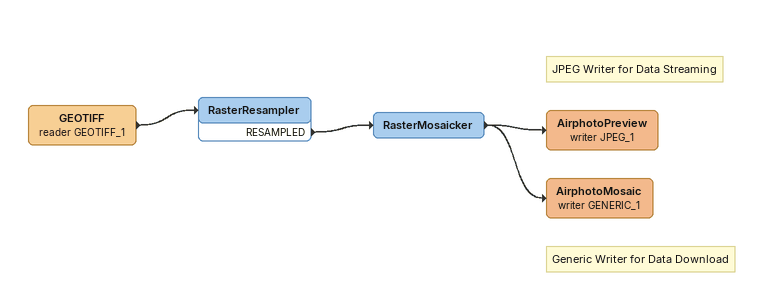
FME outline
GEOTIFF (reader GEOTIFF_1)
    -> RasterResampler
RasterResampler
    RESAMPLED -> RasterMosaicker
RasterMosaicker
    -> AirphotoMosaic (writer GENERIC_1)
    -> AirphotoPreview (writer JPEG_1)
Note: JPEG Writer for Data Streaming
AirphotoPreview (writer JPEG_1)
Note: Generic Writer for Data Download
AirphotoMosaic (writer GENERIC_1)
